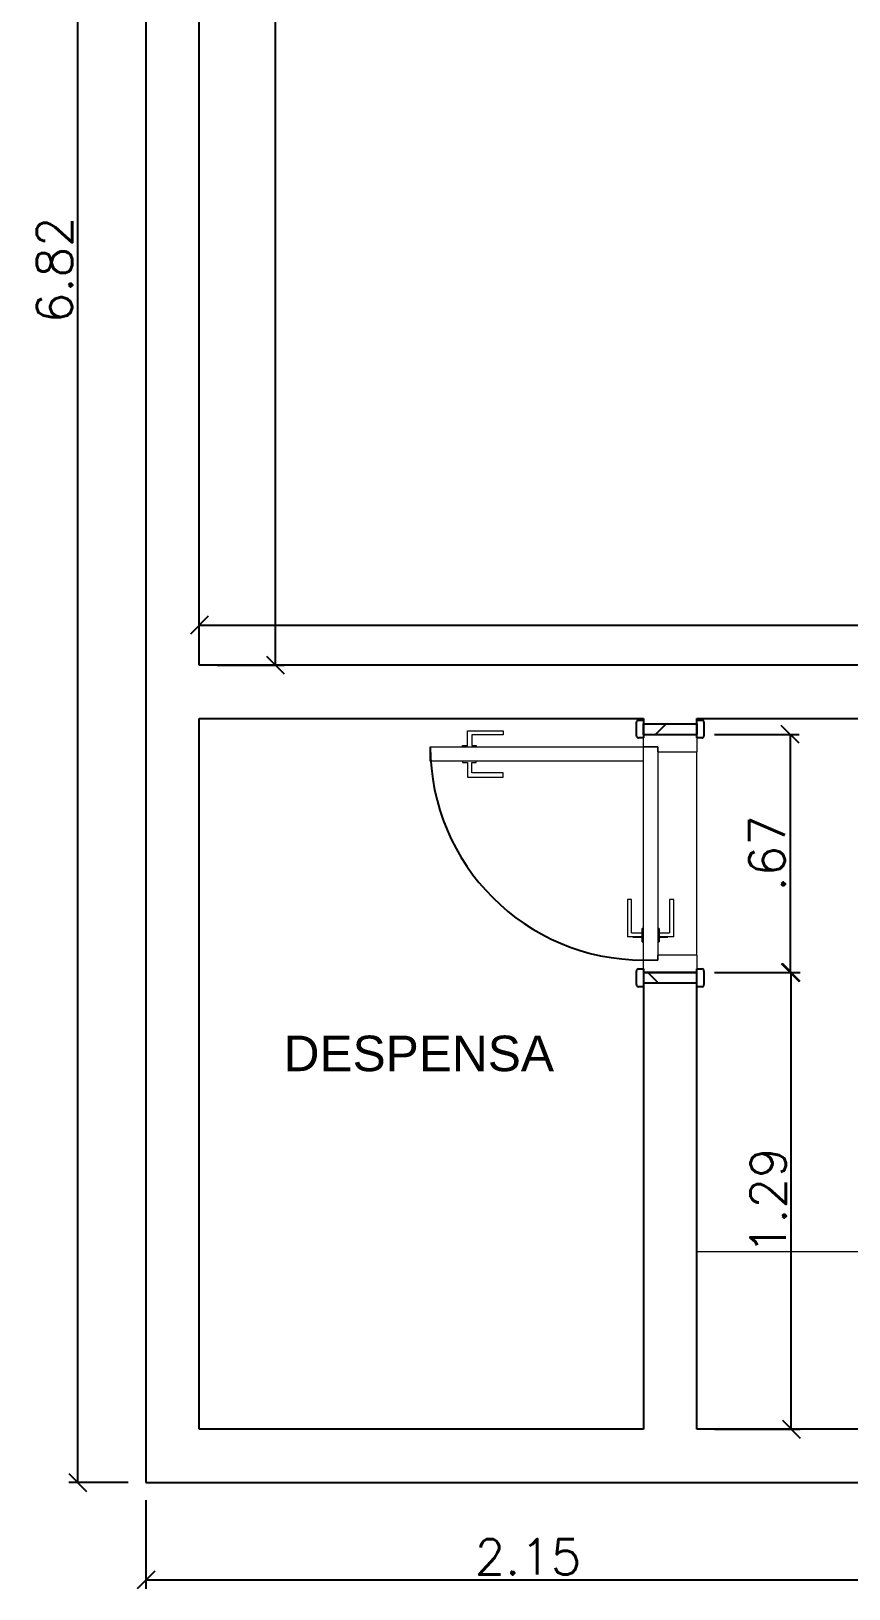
# Model space of a CAD drawing. Header units: metres. Extents: x 49881.8 to 49890.2, y 45902.3 to 45921.9.
# Drawn here: x 49881.783 to 49884.084, y 45902.293 to 45906.676 of the extents above; entities that cross this region are included whole.
import ezdxf

# ---------------------------------------------------------------- set-up
doc = ezdxf.new("R2010")
doc.units = ezdxf.units.M
doc.layers.add('A-FLOR-PATT', color=8, linetype='Continuous', lineweight=9)
for name, color, linetype in [('ARQ-ALVNARIA (Paredes)', 4, 'Continuous'), ('ARQ-ESQ-01', 1, 'Continuous'), ('LEGENDAS', 30, 'Continuous')]:
    doc.layers.add(name, color=color, linetype=linetype)
doc.styles.add('ROMANS', font='romans.shx')
doc.styles.get("Standard").update_dxf_attribs({"font": 'arial.ttf'})
doc.dimstyles.new('1-50', dxfattribs={"dimscale": 0.5, "dimtxt": 0.2, "dimasz": 0.1, "dimexe": 0.05, "dimexo": 0.1, "dimgap": 0.03, "dimtad": 1, "dimzin": 5, "dimdsep": 46, "dimtxsty": 'ROMANS', "dimblk": 'OBLIQUE', "dimcen": 0, "dimclrd": 256, "dimclre": 256, "dimclrt": 2, "dimadec": 0, "dimazin": 0, "dimtfac": 1, "dimtofl": 0, "dimtmove": 2, "dimatfit": 3, "dimfxl": 0.04, "dimtolj": 1, "dimtzin": 1, "dimarcsym": 0})

# ---------------------------------------------------------------- blocks, each defined once
blk = doc.blocks.new('_Oblique')
at = {"color": 0, "linetype": 'ByBlock', "lineweight": -2}
blk.add_line((-0.5, -0.5), (0.5, 0.5), dxfattribs=at)
blk = doc.blocks.new('*D94')
at = {"layer": 'Defpoints', "color": 0, "transparency": 16777216}
for p in [(49882.2564, 45909.4159), (49882.2564, 45904.8918), (49882.4704, 45904.8918)]:
    blk.add_point(p, dxfattribs=at)
at = {"layer": 'LEGENDAS', "lineweight": -2, "transparency": 16777216}
for p, q in [((49882.3064, 45909.4159), (49882.4954, 45909.4159)), ((49882.4704, 45909.4159), (49882.4704, 45904.8918)), ((49882.3064, 45904.8918), (49882.4954, 45904.8918))]:
    blk.add_line(p, q, dxfattribs=at)
at = {"layer": 'LEGENDAS', "lineweight": -2, "transparency": 16777216, "xscale": 0.05, "yscale": 0.05, "zscale": 0.05}
for p, rotation in [((49882.4704, 45909.4159), 90), ((49882.4704, 45904.8918), 270)]:
    blk.add_blockref('_Oblique', p, dxfattribs=dict(at, rotation=rotation))
at = {"layer": 'LEGENDAS', "color": 2, "transparency": 16777216, "insert": (49882.4054, 45907.1538), "char_height": 0.1, "attachment_point": 5, "rotation": 90, "style": 'ROMANS'}
blk.add_mtext('\\A1;4.52', dxfattribs=at)
blk = doc.blocks.new('*D95')
at = {"layer": 'Defpoints', "color": 0, "transparency": 16777216}
for p in [(49886.5064, 45905.004), (49882.2564, 45904.8918), (49886.5064, 45904.8918)]:
    blk.add_point(p, dxfattribs=at)
at = {"layer": 'LEGENDAS', "lineweight": -2, "transparency": 16777216}
for p, q in [((49882.2564, 45904.9418), (49882.2564, 45905.029)), ((49882.2564, 45905.004), (49886.5064, 45905.004)), ((49886.5064, 45904.9418), (49886.5064, 45905.029))]:
    blk.add_line(p, q, dxfattribs=at)
at = {"layer": 'LEGENDAS', "lineweight": -2, "transparency": 16777216, "xscale": 0.05, "yscale": 0.05, "zscale": 0.05, "rotation": 180}
blk.add_blockref('_Oblique', (49882.2564, 45905.004), dxfattribs=at)
at = {"layer": 'LEGENDAS', "lineweight": -2, "transparency": 16777216, "xscale": 0.05, "yscale": 0.05, "zscale": 0.05}
blk.add_blockref('_Oblique', (49886.5064, 45905.004), dxfattribs=at)
at = {"layer": 'LEGENDAS', "color": 2, "transparency": 16777216, "insert": (49884.3814, 45905.069), "char_height": 0.1, "attachment_point": 5, "style": 'ROMANS'}
blk.add_mtext('\\A1;4.25', dxfattribs=at)
blk = doc.blocks.new('*D110')
at = {"layer": 'Defpoints', "color": 0, "transparency": 16777216}
for p in [(49882.1064, 45909.4159), (49881.914, 45902.5918), (49882.1064, 45902.5918)]:
    blk.add_point(p, dxfattribs=at)
at = {"layer": 'LEGENDAS', "lineweight": -2, "transparency": 16777216}
for p, q in [((49882.0564, 45909.4159), (49881.889, 45909.4159)), ((49881.914, 45909.4159), (49881.914, 45902.5918)), ((49882.0564, 45902.5918), (49881.889, 45902.5918))]:
    blk.add_line(p, q, dxfattribs=at)
at = {"layer": 'LEGENDAS', "lineweight": -2, "transparency": 16777216, "xscale": 0.05, "yscale": 0.05, "zscale": 0.05}
for p, rotation in [((49881.914, 45909.4159), 90), ((49881.914, 45902.5918), 270)]:
    blk.add_blockref('_Oblique', p, dxfattribs=dict(at, rotation=rotation))
at = {"layer": 'LEGENDAS', "color": 2, "transparency": 16777216, "insert": (49881.849, 45906.0038), "char_height": 0.1, "attachment_point": 5, "rotation": 90, "style": 'ROMANS'}
blk.add_mtext('\\A1;6.82', dxfattribs=at)
blk = doc.blocks.new('*D111')
at = {"layer": 'Defpoints', "color": 0, "transparency": 16777216}
for p in [(49882.1064, 45902.5918), (49884.2564, 45902.5918), (49884.2564, 45902.3175)]:
    blk.add_point(p, dxfattribs=at)
at = {"layer": 'LEGENDAS', "lineweight": -2, "transparency": 16777216}
for p, q in [((49882.1064, 45902.5418), (49882.1064, 45902.2925)), ((49884.2564, 45902.5418), (49884.2564, 45902.2925)), ((49882.1064, 45902.3175), (49884.2564, 45902.3175))]:
    blk.add_line(p, q, dxfattribs=at)
at = {"layer": 'LEGENDAS', "lineweight": -2, "transparency": 16777216, "xscale": 0.05, "yscale": 0.05, "zscale": 0.05, "rotation": 180}
blk.add_blockref('_Oblique', (49882.1064, 45902.3175), dxfattribs=at)
at = {"layer": 'LEGENDAS', "lineweight": -2, "transparency": 16777216, "xscale": 0.05, "yscale": 0.05, "zscale": 0.05}
blk.add_blockref('_Oblique', (49884.2564, 45902.3175), dxfattribs=at)
at = {"layer": 'LEGENDAS', "color": 2, "transparency": 16777216, "insert": (49883.1814, 45902.3825), "char_height": 0.1, "attachment_point": 5, "style": 'ROMANS'}
blk.add_mtext('\\A1;2.15', dxfattribs=at)
blk = doc.blocks.new('*D145')
at = {"layer": 'Defpoints', "color": 0, "transparency": 16777216}
for p in [(49883.6564, 45904.0268), (49883.9219, 45904.0268), (49883.6564, 45902.7418)]:
    blk.add_point(p, dxfattribs=at)
at = {"layer": 'LEGENDAS', "lineweight": -2, "transparency": 16777216}
for p, q in [((49883.7064, 45904.0268), (49883.9469, 45904.0268)), ((49883.9219, 45902.7418), (49883.9219, 45904.0268)), ((49883.7064, 45902.7418), (49883.9469, 45902.7418))]:
    blk.add_line(p, q, dxfattribs=at)
at = {"layer": 'LEGENDAS', "lineweight": -2, "transparency": 16777216, "xscale": 0.05, "yscale": 0.05, "zscale": 0.05}
for p, rotation in [((49883.9219, 45904.0268), 90), ((49883.9219, 45902.7418), 270)]:
    blk.add_blockref('_Oblique', p, dxfattribs=dict(at, rotation=rotation))
at = {"layer": 'LEGENDAS', "color": 2, "transparency": 16777216, "insert": (49883.8569, 45903.3843), "char_height": 0.1, "attachment_point": 5, "rotation": 90, "style": 'ROMANS'}
blk.add_mtext('\\A1;1.29', dxfattribs=at)
blk = doc.blocks.new('*D148')
at = {"layer": 'Defpoints', "color": 0, "transparency": 16777216}
for p in [(49883.6564, 45904.6968), (49883.6564, 45904.0268), (49883.919, 45904.0268)]:
    blk.add_point(p, dxfattribs=at)
at = {"layer": 'LEGENDAS', "lineweight": -2, "transparency": 16777216}
for p, q in [((49883.7064, 45904.6968), (49883.944, 45904.6968)), ((49883.919, 45904.6968), (49883.919, 45904.0268)), ((49883.7064, 45904.0268), (49883.944, 45904.0268))]:
    blk.add_line(p, q, dxfattribs=at)
at = {"layer": 'LEGENDAS', "lineweight": -2, "transparency": 16777216, "xscale": 0.05, "yscale": 0.05, "zscale": 0.05}
for p, rotation in [((49883.919, 45904.6968), 90), ((49883.919, 45904.0268), 270)]:
    blk.add_blockref('_Oblique', p, dxfattribs=dict(at, rotation=rotation))
at = {"layer": 'LEGENDAS', "color": 2, "transparency": 16777216, "insert": (49883.854, 45904.3618), "char_height": 0.1, "attachment_point": 5, "rotation": 90, "style": 'ROMANS'}
blk.add_mtext('\\A1;.67', dxfattribs=at)

msp = doc.modelspace()

# ---------------------------------------------------------------- hatches: boundary and pattern name
at = {"layer": 'ARQ-ALVNARIA (Paredes)'}
h = msp.add_hatch(dxfattribs=at)
h.set_pattern_fill('FP_18', color=256, angle=90, style=0, pattern_type=2)
h.set_pattern_definition([(45, (49906.58137, 45906.1008), (-0.318198, 0.318198), []), (135, (49906.58137, 45906.10079), (-0.159099, -0.159099), [])])
h.paths.add_polyline_path([(49883.6564, 45903.9968), (49883.6564, 45904.0268), (49883.5064, 45904.0268), (49883.5064, 45903.9968), (49883.6527, 45903.9968)], flags=0)
h.paths.add_polyline_path([(49883.6564, 45904.6968), (49883.6564, 45904.7268), (49883.5064, 45904.7268), (49883.5064, 45904.6968), (49883.6527, 45904.6968)], flags=0)

# ---------------------------------------------------------------- linework, layer by layer
at = {"layer": 'A-FLOR-PATT'}
for p, q in [((49883.0115, 45904.7067), (49883.1115, 45904.7067)), ((49883.0115, 45904.6658), (49883.0115, 45904.7067)), ((49883.023, 45904.6953), (49883.023, 45904.6658)), ((49883.1115, 45904.6953), (49883.023, 45904.6953)), ((49883.1115, 45904.7067), (49883.1115, 45904.6953)), ((49882.9064, 45904.6218), (49882.9064, 45904.6618)), ((49882.9064, 45904.6618), (49883.5064, 45904.6618)), ((49882.9974, 45904.6658), (49883.0115, 45904.6658)), ((49882.9974, 45904.6618), (49882.9974, 45904.6658)), ((49883.023, 45904.6658), (49883.0353, 45904.6658)), ((49883.0353, 45904.6658), (49883.0353, 45904.6618)), ((49883.5064, 45904.6218), (49882.9064, 45904.6218)), ((49882.9974, 45904.6218), (49882.9974, 45904.6178)), ((49882.9974, 45904.6178), (49883.0115, 45904.6178)), ((49883.0115, 45904.6178), (49883.0115, 45904.5768)), ((49883.023, 45904.6178), (49883.0353, 45904.6178)), ((49883.023, 45904.5883), (49883.023, 45904.6178)), ((49883.0353, 45904.6178), (49883.0353, 45904.6218)), ((49883.6564, 45904.0758), (49883.6564, 45904.6478)), ((49883.0115, 45904.5768), (49883.1115, 45904.5768)), ((49883.1115, 45904.5883), (49883.023, 45904.5883)), ((49883.1115, 45904.5768), (49883.1115, 45904.5883)), ((49883.4614, 45904.2318), (49883.4614, 45904.1269)), ((49883.4729, 45904.2318), (49883.4614, 45904.2318)), ((49883.4729, 45904.1384), (49883.4729, 45904.2318)), ((49883.5798, 45904.2318), (49883.5798, 45904.1384)), ((49883.5913, 45904.2318), (49883.5798, 45904.2318)), ((49883.5913, 45904.1269), (49883.5913, 45904.2318)), ((49883.5024, 45904.1269), (49883.4614, 45904.1269)), ((49883.4729, 45904.1384), (49883.5024, 45904.1384)), ((49883.4763, 45904.1262), (49883.4763, 45904.1271)), ((49883.4763, 45904.1263), (49883.4763, 45904.1262)), ((49883.4763, 45904.1262), (49883.5024, 45904.1262)), ((49883.5064, 45904.1508), (49883.5024, 45904.1508)), ((49883.5024, 45904.1448), (49883.5024, 45904.1508)), ((49883.5024, 45904.1188), (49883.5024, 45904.1448)), ((49883.5504, 45904.1508), (49883.5464, 45904.1508)), ((49883.5504, 45904.1508), (49883.5504, 45904.1448)), ((49883.5504, 45904.1448), (49883.5504, 45904.1188)), ((49883.5504, 45904.1384), (49883.5798, 45904.1384)), ((49883.5913, 45904.1269), (49883.5504, 45904.1269)), ((49883.5504, 45904.1262), (49883.575, 45904.1262)), ((49883.575, 45904.1271), (49883.575, 45904.1262)), ((49883.575, 45904.1262), (49883.575, 45904.1263)), ((49883.5024, 45904.1128), (49883.5024, 45904.1188)), ((49883.5024, 45904.1128), (49883.5064, 45904.1128)), ((49883.5464, 45904.1128), (49883.5504, 45904.1128)), ((49883.5504, 45904.1188), (49883.5504, 45904.1128)), ((49883.6564, 45903.2417), (49884.7263, 45903.2417))]:
    msp.add_line(p, q, dxfattribs=at)
at = {"layer": 'A-FLOR-PATT', "lineweight": 25}
msp.add_line((49883.5064, 45904.6968), (49883.6564, 45904.6968), dxfattribs=at)
at = {"layer": 'A-FLOR-PATT', "lineweight": 15}
for p, q in [((49883.6564, 45904.6968), (49883.5064, 45904.6968)), ((49883.5064, 45904.6638), (49883.5064, 45904.6968)), ((49883.6564, 45904.6968), (49883.6564, 45904.6478)), ((49883.5064, 45904.0618), (49883.5064, 45904.6618)), ((49883.5064, 45904.6618), (49883.5464, 45904.6618)), ((49883.5464, 45904.6618), (49883.5084, 45904.6618)), ((49883.5464, 45904.6618), (49883.5464, 45904.0618)), ((49883.5464, 45904.6478), (49883.5464, 45904.6618)), ((49883.6554, 45904.6468), (49883.5474, 45904.6468)), ((49883.5464, 45904.0618), (49883.5064, 45904.0618)), ((49883.5064, 45904.0268), (49883.5064, 45904.0598)), ((49883.5084, 45904.0618), (49883.5464, 45904.0618)), ((49883.5464, 45904.0618), (49883.5464, 45904.0758)), ((49883.5474, 45904.0768), (49883.6554, 45904.0768)), ((49883.6564, 45904.0758), (49883.6564, 45904.0268)), ((49883.5064, 45903.9968), (49883.5064, 45904.0268)), ((49883.6564, 45904.0268), (49883.6564, 45903.9968))]:
    msp.add_line(p, q, dxfattribs=at)
for centre, radius, start, end in [((49883.5084, 45904.6638), 0.002, 180, 270), ((49883.5474, 45904.6478), 0.001, 180, 270), ((49883.6554, 45904.6478), 0.001, 270, 0), ((49883.5084, 45904.0598), 0.002, 90, 180), ((49883.5474, 45904.0758), 0.001, 90, 180), ((49883.6554, 45904.0758), 0.001, 0, 90)]:
    msp.add_arc(centre, radius, start, end, dxfattribs=at)
at = {"layer": 'ARQ-ALVNARIA (Paredes)'}
for p, q in [((49882.2564, 45904.8918), (49882.2564, 45910.5918)), ((49882.1064, 45909.4159), (49882.1064, 45902.5918)), ((49886.8064, 45904.8918), (49882.2564, 45904.8918)), ((49882.2564, 45902.7418), (49882.2564, 45904.7418)), ((49882.2564, 45904.7418), (49883.5064, 45904.7418)), ((49883.4924, 45904.7368), (49883.5064, 45904.7368)), ((49883.5064, 45904.7418), (49883.5064, 45904.6968)), ((49883.5064, 45904.7368), (49883.5064, 45904.6868)), ((49883.6564, 45904.7418), (49886.6564, 45904.7418)), ((49883.6564, 45904.6968), (49883.6564, 45904.7418)), ((49883.6564, 45904.7368), (49883.6704, 45904.7368)), ((49883.6564, 45904.6868), (49883.6564, 45904.7368)), ((49883.4864, 45904.6928), (49883.4864, 45904.7308)), ((49883.5064, 45904.7268), (49883.6564, 45904.7268)), ((49883.5064, 45904.6968), (49883.5064, 45904.7268)), ((49883.5064, 45904.6968), (49883.6564, 45904.6968)), ((49883.6564, 45904.7268), (49883.6564, 45904.6968)), ((49883.6764, 45904.7308), (49883.6764, 45904.6928)), ((49883.5064, 45904.6868), (49883.4924, 45904.6868)), ((49883.6704, 45904.6868), (49883.6564, 45904.6868)), ((49883.4924, 45904.0368), (49883.5064, 45904.0368)), ((49883.5064, 45904.0368), (49883.5064, 45903.9868)), ((49883.6564, 45904.0368), (49883.6704, 45904.0368)), ((49883.6564, 45903.9868), (49883.6564, 45904.0368)), ((49883.4864, 45903.9928), (49883.4864, 45904.0308)), ((49883.5064, 45904.0268), (49883.5064, 45902.7418)), ((49883.6564, 45904.0268), (49883.5064, 45904.0268)), ((49883.5064, 45904.0268), (49883.6564, 45904.0268)), ((49883.6564, 45904.0268), (49883.5064, 45904.0268)), ((49883.6564, 45903.9968), (49883.5064, 45903.9968)), ((49883.6564, 45902.7418), (49883.6564, 45904.0268)), ((49883.6764, 45904.0308), (49883.6764, 45903.9928)), ((49883.5064, 45903.9868), (49883.4924, 45903.9868)), ((49883.6704, 45903.9868), (49883.6564, 45903.9868)), ((49883.5064, 45902.7418), (49882.2564, 45902.7418)), ((49884.2564, 45902.7418), (49883.6564, 45902.7418)), ((49882.1064, 45902.5918), (49884.2564, 45902.5918))]:
    msp.add_line(p, q, dxfattribs=at)
for centre, start, end in [((49883.4924, 45904.7308), 90, 180), ((49883.6704, 45904.7308), 0, 90), ((49883.4924, 45904.6928), 180, 270), ((49883.6704, 45904.6928), 270, 0), ((49883.4924, 45904.0308), 90, 180), ((49883.6704, 45904.0308), 0, 90), ((49883.4924, 45903.9928), 180, 270), ((49883.6704, 45903.9928), 270, 0)]:
    msp.add_arc(centre, 0.006, start, end, dxfattribs=at)
at = {"layer": 'ARQ-ESQ-01'}
msp.add_arc((49883.5064, 45904.6618), 0.6, 180, 270, dxfattribs=at)

# ---------------------------------------------------------------- texts
at = {"layer": 'A-FLOR-PATT', "lineweight": 25, "insert": (49882.4937, 45903.8491), "char_height": 0.1, "attachment_point": 1}
msp.add_mtext_dynamic_manual_height_columns('DESPENSA', width=0.946816, gutter_width=12.5, heights=[0], dxfattribs=at)

# ---------------------------------------------------------------- dimensions: what is measured, and where the dimension line sits
at = {"layer": 'LEGENDAS'}
for base, p1, p2, picture, middle in [((49881.914, 45902.5918), (49882.1064, 45909.4159), (49882.1064, 45902.5918), '*D110', (49881.849, 45906.0038)), ((49882.4704, 45904.8918), (49882.2564, 45909.4159), (49882.2564, 45904.8918), '*D94', (49882.4054, 45907.1538)), ((49883.919, 45904.0268), (49883.6564, 45904.6968), (49883.6564, 45904.0268), '*D148', (49883.854, 45904.3618)), ((49883.9219254465, 45904.0267874217), (49883.656368708, 45902.7417874217), (49883.656368708, 45904.0267874217), '*D145', (49883.8569254465, 45903.3842874217))]:
    dim = msp.add_linear_dim(base=base, p1=p1, p2=p2, angle=90, dimstyle='1-50', dxfattribs=at)
    dim.commit()
    dim.dimension.update_dxf_attribs({"geometry": picture, "text_midpoint": middle})
for base, p1, p2, picture, middle in [((49886.5064, 45905.004), (49882.2564, 45904.8918), (49886.5064, 45904.8918), '*D95', (49884.3814, 45905.069)), ((49884.2564, 45902.3175), (49882.1064, 45902.5918), (49884.2564, 45902.5918), '*D111', (49883.1814, 45902.3825))]:
    dim = msp.add_linear_dim(base=base, p1=p1, p2=p2, dimstyle='1-50', dxfattribs=at)
    dim.commit()
    dim.dimension.update_dxf_attribs({"geometry": picture, "text_midpoint": middle})

doc.saveas('drawing.dxf')
